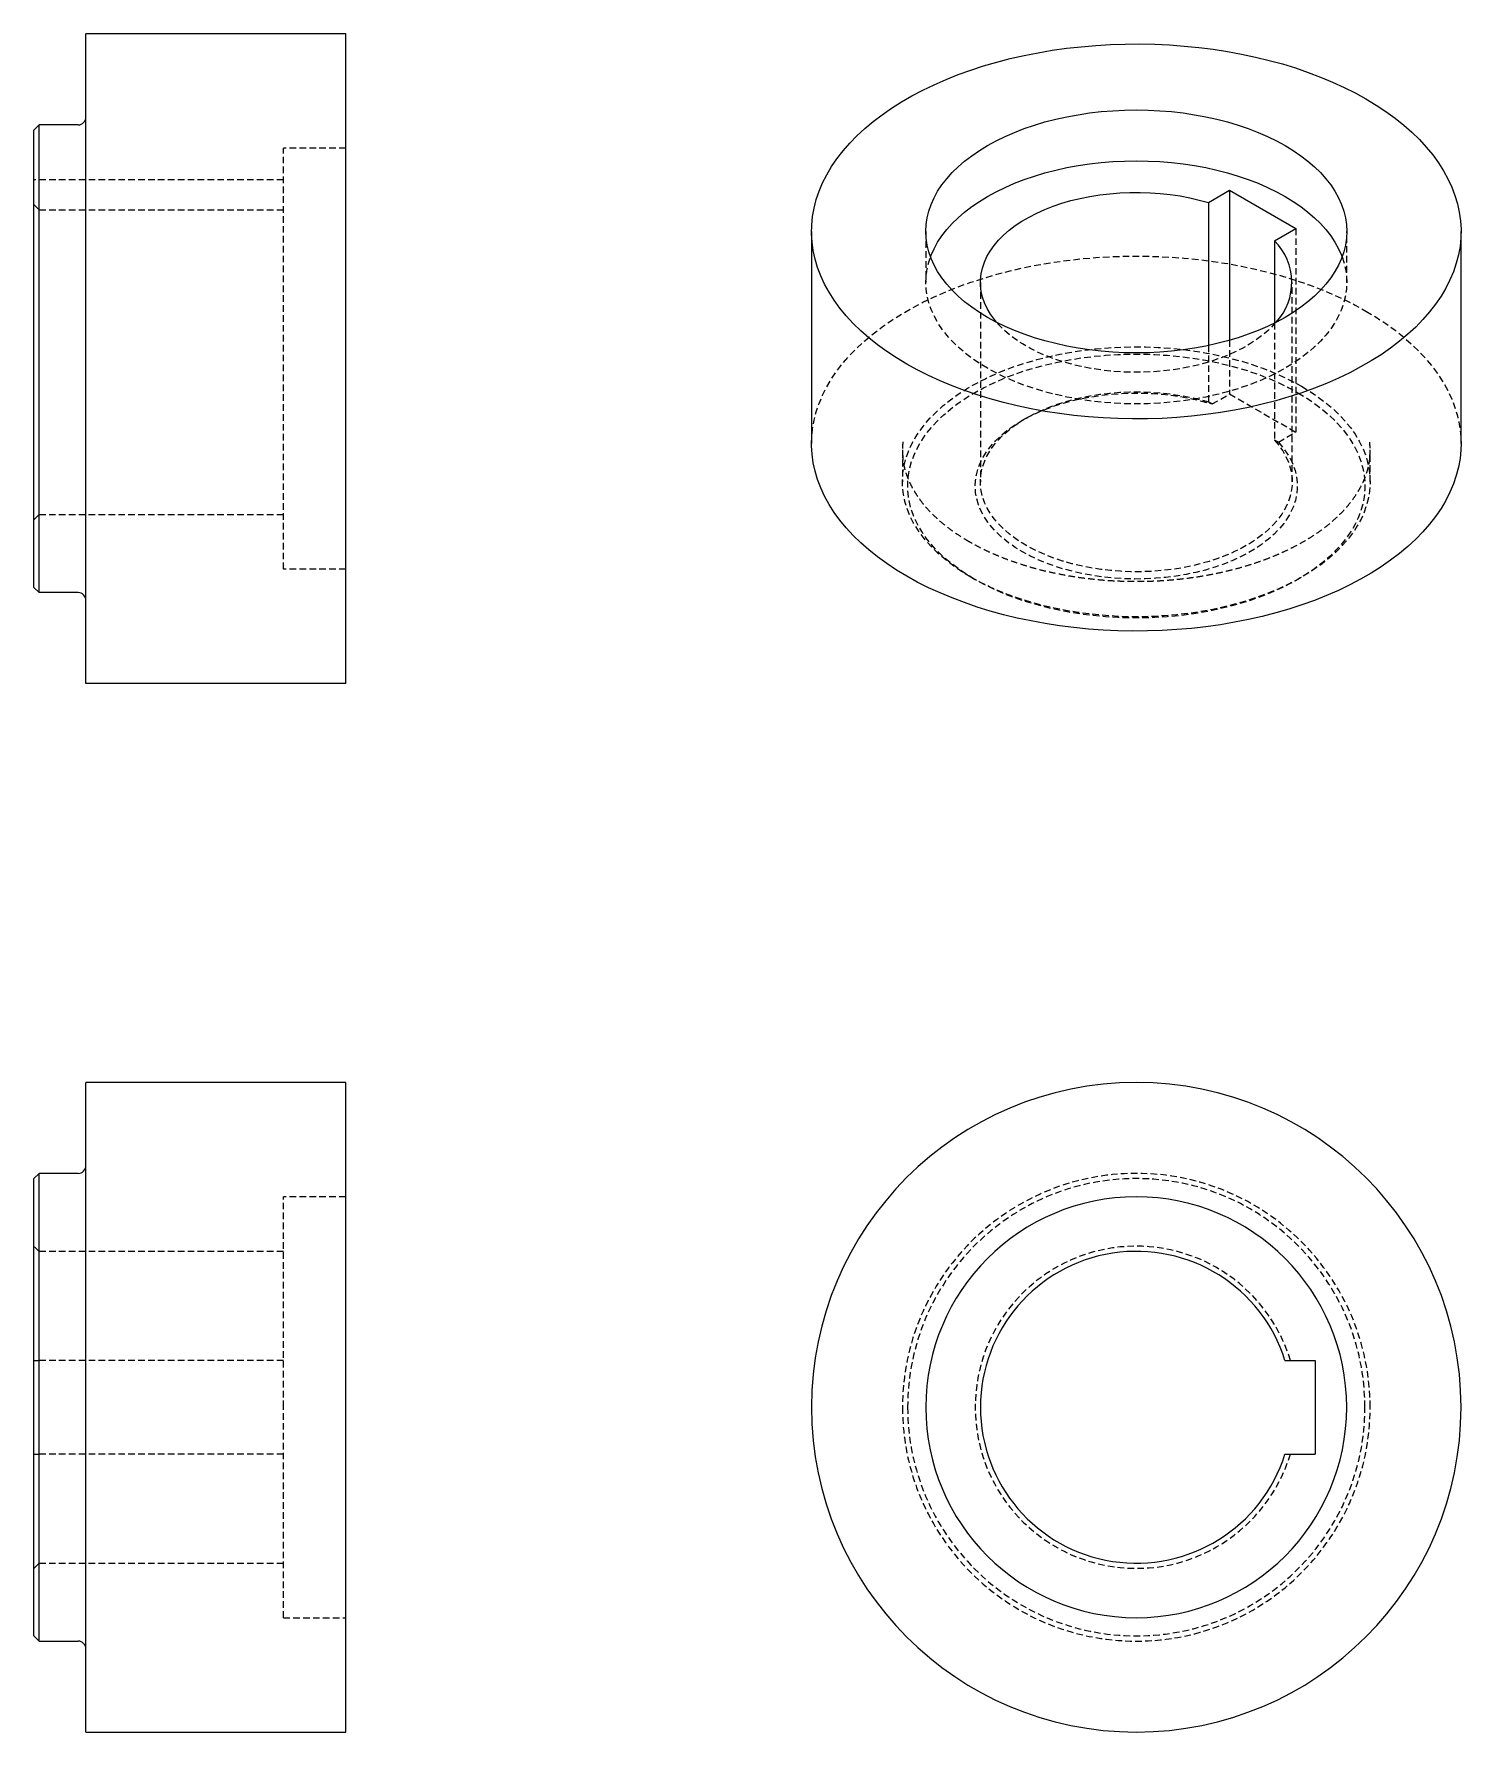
# Model space of a CAD drawing. Header units: millimetres. Extents: x 270 to 545, y 127 to 454.
import ezdxf

# ---------------------------------------------------------------- set-up
doc = ezdxf.new("R2010")
doc.units = ezdxf.units.MM
doc.linetypes.add('HIDDEN', pattern=[1.905, 1.27, -0.635])

msp = doc.modelspace()

# ---------------------------------------------------------------- linework, layer by layer
at = {"color": 7, "linetype": 'Continuous', "lineweight": 25}
for p, q in [((280.23, 328.88), (280.23, 453.88)), ((330.23, 453.88), (280.23, 453.88)), ((330.23, 328.88), (330.23, 453.88)), ((270.23, 435.38), (271.23, 436.38)), ((270.23, 347.38), (270.23, 435.38)), ((271.23, 346.38), (271.23, 436.38)), ((278.73, 436.38), (271.23, 436.38)), ((496.25, 421.43), (500.34, 423.79)), ((500.34, 423.79), (513.07, 416.45)), ((500.34, 423.79), (500.34, 394.92)), ((496.25, 421.43), (496.25, 393.91)), ((419.88, 415.88), (419.88, 375.05)), ((508.98, 414.09), (513.07, 416.45)), ((544.88, 375.05), (544.88, 415.88)), ((508.98, 414.09), (508.98, 398.25)), ((270.23, 347.38), (271.23, 346.38)), ((278.73, 346.38), (271.23, 346.38)), ((330.23, 328.88), (280.23, 328.88)), ((330.23, 252.1), (280.23, 252.1)), ((280.23, 189.6), (280.23, 252.1)), ((330.23, 189.6), (330.23, 252.1)), ((271.23, 234.6), (270.23, 233.6)), ((270.23, 189.6), (270.23, 233.6)), ((278.73, 234.6), (271.23, 234.6)), ((271.23, 189.6), (271.23, 234.6)), ((511, 198.6), (516.78, 198.6)), ((516.78, 198.6), (516.78, 180.6)), ((270.23, 145.6), (270.23, 189.6)), ((271.23, 144.6), (271.23, 189.6)), ((280.23, 127.1), (280.23, 189.6)), ((330.23, 127.1), (330.23, 189.6)), ((511, 180.6), (516.78, 180.6)), ((270.23, 145.6), (271.23, 144.6)), ((271.23, 144.6), (278.73, 144.6)), ((280.23, 127.1), (330.23, 127.1))]:
    msp.add_line(p, q, dxfattribs=at)
at = {"color": 7, "linetype": 'HIDDEN', "lineweight": 18}
for p, q in [((330.23, 431.88), (318.23, 431.88)), ((318.23, 350.88), (318.23, 431.88)), ((318.23, 425.78), (270.23, 425.78)), ((318.23, 420), (271.23, 420)), ((441.88, 415.88), (441.88, 406.08)), ((513.07, 416.45), (513.07, 377.25)), ((522.88, 406.08), (522.88, 415.88)), ((452.38, 406.08), (452.38, 367.7)), ((512.38, 367.7), (512.38, 406.08)), ((508.98, 398.25), (508.98, 375.71)), ((496.25, 393.91), (496.25, 383.06)), ((500.34, 394.92), (500.34, 384.6)), ((496.99, 382.67), (500.34, 384.6)), ((500.34, 384.6), (513.07, 377.25)), ((461.16, 379.94), (460.46, 379.54)), ((509.72, 375.32), (513.07, 377.25)), ((437.38, 373.82), (437.38, 367.7)), ((527.38, 367.7), (527.38, 373.82)), ((270.23, 360.38), (271.23, 361.38)), ((271.23, 361.38), (318.23, 361.38)), ((330.23, 350.88), (318.23, 350.88)), ((451.27, 348.92), (450.56, 349.33)), ((513.5, 348.93), (514.2, 349.33)), ((318.23, 189.6), (318.23, 230.1)), ((330.23, 230.1), (318.23, 230.1)), ((271.23, 219.6), (270.23, 220.6)), ((318.23, 219.6), (271.23, 219.6)), ((318.23, 198.6), (271.23, 198.6)), ((318.23, 149.1), (318.23, 189.6)), ((318.23, 180.6), (271.23, 180.6)), ((270.23, 158.6), (271.23, 159.6)), ((271.23, 159.6), (318.23, 159.6)), ((318.23, 149.1), (330.23, 149.1))]:
    msp.add_line(p, q, dxfattribs=at)
at = {"color": 7, "linetype": 'Continuous', "lineweight": 25, "flags": 128}
for points in [[(438.19, 390.36), (436.22, 391.55), (434.35, 392.79), (432.58, 394.08), (430.91, 395.41), (429.35, 396.78), (427.9, 398.19), (426.56, 399.64), (425.34, 401.13), (424.24, 402.64), (423.25, 404.18), (422.39, 405.75), (421.66, 407.33), (421.05, 408.94), (420.56, 410.56), (420.21, 412.19), (419.98, 413.82), (419.88, 415.47), (419.92, 417.11), (420.08, 418.75), (420.37, 420.38), (420.79, 422.01), (421.34, 423.62), (422.01, 425.21), (422.81, 426.79), (423.73, 428.35), (424.77, 429.87), (425.94, 431.37), (427.22, 432.84), (428.61, 434.27), (430.12, 435.66), (431.73, 437.02), (433.45, 438.33), (435.27, 439.59), (437.19, 440.8), (439.2, 441.96), (441.3, 443.07), (443.49, 444.12), (445.76, 445.11), (448.1, 446.05), (450.52, 446.92), (453, 447.72), (455.54, 448.46), (458.13, 449.13), (460.78, 449.73), (463.47, 450.27), (466.2, 450.73), (468.97, 451.12), (471.76, 451.43), (474.57, 451.67), (477.41, 451.84), (480.25, 451.94), (483.09, 451.95), (485.94, 451.9), (488.77, 451.77), (491.59, 451.56), (494.4, 451.28), (497.18, 450.93), (499.93, 450.51), (502.64, 450.01), (505.31, 449.44), (507.93, 448.8), (510.5, 448.1), (513.01, 447.33), (515.46, 446.49), (517.84, 445.59), (520.14, 444.63), (522.37, 443.6), (524.52, 442.52), (526.57, 441.39)], [(526.57, 441.39), (528.54, 440.2), (530.41, 438.96), (532.18, 437.68), (533.85, 436.35), (535.41, 434.97), (536.86, 433.56), (538.2, 432.11), (539.42, 430.63), (540.52, 429.11), (541.51, 427.57), (542.37, 426.01), (543.1, 424.42), (543.71, 422.81), (544.2, 421.2), (544.55, 419.57), (544.78, 417.93), (544.88, 416.29), (544.84, 414.64), (544.68, 413), (544.39, 411.37), (543.97, 409.75), (543.42, 408.13), (542.75, 406.54), (541.95, 404.96), (541.03, 403.41), (539.99, 401.88), (538.82, 400.38), (537.54, 398.91), (536.15, 397.48), (534.64, 396.09), (533.03, 394.74), (531.31, 393.43), (529.49, 392.16), (527.57, 390.95), (525.56, 389.79), (523.46, 388.68), (521.27, 387.63), (519, 386.64), (516.66, 385.71), (514.24, 384.84), (511.76, 384.03), (509.22, 383.29), (506.63, 382.62), (503.98, 382.02), (501.29, 381.49), (498.56, 381.03), (495.79, 380.64), (493, 380.32), (490.19, 380.08), (487.35, 379.91), (484.51, 379.82), (481.67, 379.8), (478.82, 379.85), (475.99, 379.98), (473.17, 380.19), (470.36, 380.47), (467.58, 380.82), (464.83, 381.25), (462.12, 381.74), (459.45, 382.31), (456.83, 382.95), (454.26, 383.65), (451.75, 384.43), (449.3, 385.26), (446.92, 386.16), (444.62, 387.13), (442.39, 388.15), (440.24, 389.23), (438.19, 390.36)], [(453.74, 399.34), (452.18, 400.3), (450.72, 401.3), (449.35, 402.35), (448.09, 403.44), (446.93, 404.57), (445.89, 405.73), (444.96, 406.93), (444.15, 408.15), (443.46, 409.4), (442.9, 410.67), (442.45, 411.96), (442.13, 413.26), (441.94, 414.57), (441.88, 415.88), (441.94, 417.19), (442.13, 418.49), (442.45, 419.79), (442.9, 421.08), (443.46, 422.35), (444.15, 423.6), (444.96, 424.82), (445.89, 426.02), (446.93, 427.19), (448.09, 428.32), (449.35, 429.41), (450.72, 430.45), (452.18, 431.46), (453.74, 432.41), (455.39, 433.31), (457.13, 434.16), (458.94, 434.94), (460.83, 435.67), (462.79, 436.34), (464.81, 436.94), (466.88, 437.48), (469, 437.94), (471.17, 438.34), (473.37, 438.67), (475.6, 438.93), (477.85, 439.11), (480.11, 439.22), (482.38, 439.26), (484.65, 439.22), (486.91, 439.11), (489.16, 438.93), (491.39, 438.67), (493.59, 438.34), (495.76, 437.94), (497.88, 437.48), (499.95, 436.94), (501.97, 436.34), (503.93, 435.67), (505.82, 434.94), (507.63, 434.16), (509.37, 433.31), (511.02, 432.41)], [(511.02, 432.41), (512.58, 431.46), (514.04, 430.45), (515.41, 429.41), (516.67, 428.32), (517.83, 427.19), (518.87, 426.02), (519.8, 424.82), (520.61, 423.6), (521.3, 422.35), (521.86, 421.08), (522.31, 419.79), (522.63, 418.49), (522.82, 417.19), (522.88, 415.88), (522.82, 414.57), (522.63, 413.26), (522.31, 411.96), (521.86, 410.67), (521.3, 409.4), (520.61, 408.15), (519.8, 406.93), (518.87, 405.73), (517.83, 404.57), (516.67, 403.44), (515.41, 402.35), (514.04, 401.3), (512.58, 400.3), (511.02, 399.34), (509.37, 398.44), (507.63, 397.6), (505.82, 396.81), (503.93, 396.08), (501.97, 395.41), (499.95, 394.81), (497.88, 394.28), (495.76, 393.81), (493.59, 393.41), (491.39, 393.08), (489.16, 392.83), (486.91, 392.64), (484.65, 392.53), (482.38, 392.5), (480.11, 392.53), (477.85, 392.64), (475.6, 392.83), (473.37, 393.08), (471.17, 393.41), (469, 393.81), (466.88, 394.28), (464.81, 394.81), (462.79, 395.41), (460.83, 396.08), (458.94, 396.81), (457.13, 397.6), (455.39, 398.44), (453.74, 399.34)], [(442.78, 410.98), (442.9, 411.28), (443.46, 412.55), (444.15, 413.8), (444.96, 415.02), (445.89, 416.22), (446.93, 417.39), (448.09, 418.52), (449.35, 419.61), (450.72, 420.66), (452.18, 421.66), (453.74, 422.61), (455.39, 423.51), (457.13, 424.36), (458.94, 425.15), (460.83, 425.87), (462.79, 426.54), (464.81, 427.14), (466.88, 427.68), (469, 428.15), (471.17, 428.54), (473.37, 428.87), (475.6, 429.13), (477.85, 429.31), (480.11, 429.42), (482.38, 429.46), (484.65, 429.42), (486.91, 429.31), (489.16, 429.13), (491.39, 428.87), (493.59, 428.54), (495.76, 428.15), (497.88, 427.68), (499.95, 427.14), (501.97, 426.54), (503.93, 425.87), (505.82, 425.15), (507.63, 424.36), (509.37, 423.51), (511.02, 422.61)], [(455.5, 398.39), (455.07, 398.91), (454.32, 399.95), (453.69, 401.02), (453.18, 402.11), (452.79, 403.22), (452.53, 404.34), (452.4, 405.46), (452.39, 406.59), (452.52, 407.72), (452.76, 408.84), (453.14, 409.95), (453.64, 411.04), (454.26, 412.11), (455, 413.16), (455.86, 414.17), (456.83, 415.15), (457.91, 416.09), (459.09, 416.99), (460.37, 417.85), (461.75, 418.65), (463.21, 419.4), (464.75, 420.09), (466.37, 420.73), (468.06, 421.3), (469.81, 421.8), (471.61, 422.24), (473.46, 422.61), (475.35, 422.91), (477.26, 423.14), (479.2, 423.3), (481.15, 423.38), (483.11, 423.39), (485.06, 423.33), (487, 423.19), (488.92, 422.98), (490.82, 422.7), (492.67, 422.34), (494.49, 421.92), (496.25, 421.43)], [(511.02, 422.61), (512.58, 421.66), (514.04, 420.66), (515.41, 419.61), (516.67, 418.52), (517.83, 417.39), (518.87, 416.22), (519.8, 415.02), (520.61, 413.8), (521.3, 412.55), (521.86, 411.28), (521.98, 410.98)], [(438.19, 349.54), (436.22, 350.72), (434.35, 351.96), (432.58, 353.25), (430.91, 354.58), (429.35, 355.95), (427.9, 357.37), (426.56, 358.82), (425.34, 360.3), (424.24, 361.81), (423.25, 363.35), (422.39, 364.92), (421.66, 366.51), (421.05, 368.11), (420.56, 369.73), (420.21, 371.36), (419.98, 373), (419.88, 374.64), (419.88, 375.05)], [(544.88, 375.05), (544.84, 373.82), (544.68, 372.18), (544.39, 370.54), (543.97, 368.92), (543.42, 367.31), (542.75, 365.71), (541.95, 364.13), (541.03, 362.58), (539.99, 361.05), (538.82, 359.55), (537.54, 358.09), (536.15, 356.65), (534.64, 355.26), (533.03, 353.91), (531.31, 352.6), (529.49, 351.34), (527.57, 350.12), (525.56, 348.96), (523.46, 347.85), (521.27, 346.8), (519, 345.81), (516.66, 344.88), (514.24, 344.01), (511.76, 343.2), (509.22, 342.47), (506.63, 341.79), (503.98, 341.19), (501.29, 340.66), (498.56, 340.2), (495.79, 339.81), (493, 339.49), (490.19, 339.25), (487.35, 339.08), (484.51, 338.99), (481.67, 338.97), (478.82, 339.03), (475.99, 339.16), (473.17, 339.36), (470.36, 339.64), (467.58, 339.99), (464.83, 340.42), (462.12, 340.92), (459.45, 341.48), (456.83, 342.12), (454.26, 342.83), (451.75, 343.6), (449.3, 344.44), (446.92, 345.34), (444.62, 346.3), (442.39, 347.32), (440.24, 348.4), (438.19, 349.54)]]:
    msp.add_lwpolyline(points, dxfattribs=at)
at = {"color": 7, "linetype": 'HIDDEN', "lineweight": 18, "flags": 128}
for points in [[(419.88, 375.05), (419.92, 376.28), (420.08, 377.92), (420.37, 379.55), (420.79, 381.18), (421.34, 382.79), (422.01, 384.39), (422.81, 385.96), (423.73, 387.52), (424.77, 389.05), (425.94, 390.55), (427.22, 392.01), (428.61, 393.44), (430.12, 394.84), (431.73, 396.19), (433.45, 397.5), (435.27, 398.76), (437.19, 399.97), (439.2, 401.14), (441.3, 402.24), (443.49, 403.29), (445.76, 404.29), (448.1, 405.22), (450.52, 406.09), (453, 406.89), (455.54, 407.63), (458.13, 408.3), (460.78, 408.91), (463.47, 409.44), (466.2, 409.9), (468.97, 410.29), (471.76, 410.61), (474.57, 410.85), (477.41, 411.02), (480.25, 411.11), (483.09, 411.13), (485.94, 411.07), (488.77, 410.94), (491.59, 410.74), (494.4, 410.46), (497.18, 410.1), (499.93, 409.68), (502.64, 409.18), (505.31, 408.61), (507.93, 407.98), (510.5, 407.27), (513.01, 406.5), (515.46, 405.66), (517.84, 404.76), (520.14, 403.8), (522.37, 402.78), (524.52, 401.7), (526.57, 400.56)], [(453.74, 389.55), (452.18, 390.5), (450.72, 391.5), (449.35, 392.55), (448.09, 393.64), (446.93, 394.77), (445.89, 395.93), (444.96, 397.13), (444.15, 398.36), (443.46, 399.61), (442.9, 400.88), (442.45, 402.16), (442.13, 403.46), (441.94, 404.77), (441.88, 406.08), (441.94, 407.39), (442.13, 408.7), (442.45, 409.99), (442.78, 410.98)], [(521.98, 410.98), (522.31, 409.99), (522.63, 408.7), (522.82, 407.39), (522.88, 406.08), (522.82, 404.77), (522.63, 403.46), (522.31, 402.16), (521.86, 400.88), (521.3, 399.61), (520.61, 398.36), (519.8, 397.13), (518.87, 395.93), (517.83, 394.77), (516.67, 393.64), (515.41, 392.55), (514.04, 391.5), (512.58, 390.5), (511.02, 389.55), (509.37, 388.64), (507.63, 387.8), (505.82, 387.01), (503.93, 386.28), (501.97, 385.61), (499.95, 385.01), (497.88, 384.48), (495.76, 384.01), (493.59, 383.61), (491.39, 383.28), (489.16, 383.03), (486.91, 382.84), (484.65, 382.73), (482.38, 382.7), (480.11, 382.73), (477.85, 382.84), (475.6, 383.03), (473.37, 383.28), (471.17, 383.61), (469, 384.01), (466.88, 384.48), (464.81, 385.01), (462.79, 385.61), (460.83, 386.28), (458.94, 387.01), (457.13, 387.8), (455.39, 388.64), (453.74, 389.55)], [(526.57, 400.56), (528.54, 399.37), (530.41, 398.14), (532.18, 396.85), (533.85, 395.52), (535.41, 394.15), (536.86, 392.73), (538.2, 391.28), (539.42, 389.8), (540.52, 388.29), (541.51, 386.74), (542.37, 385.18), (543.1, 383.59), (543.71, 381.99), (544.2, 380.37), (544.55, 378.74), (544.78, 377.1), (544.88, 375.46), (544.88, 375.05)], [(509.26, 398.39), (508.74, 397.81), (507.75, 396.84), (506.66, 395.9), (505.46, 395.01), (504.16, 394.17), (502.77, 393.37), (501.29, 392.63), (499.73, 391.95), (498.1, 391.33), (496.4, 390.77), (494.64, 390.27), (492.83, 389.84), (490.98, 389.49), (489.09, 389.2), (487.17, 388.98), (485.23, 388.84), (483.27, 388.77), (481.32, 388.77), (479.37, 388.85), (477.43, 389), (475.51, 389.22), (473.62, 389.51), (471.77, 389.88), (469.96, 390.31), (468.21, 390.81), (466.52, 391.38), (464.89, 392.01), (463.34, 392.69), (461.87, 393.44), (460.49, 394.24), (459.2, 395.09), (458, 395.98), (456.92, 396.92), (455.94, 397.9), (455.5, 398.39)], [(450.56, 349.33), (448.91, 350.33), (447.36, 351.39), (445.9, 352.49), (444.55, 353.63), (443.31, 354.81), (442.18, 356.03), (441.16, 357.28), (440.26, 358.56), (439.47, 359.87), (438.81, 361.2), (438.27, 362.55), (437.86, 363.91), (437.58, 365.28), (437.42, 366.66), (437.38, 368.05), (437.48, 369.43), (437.7, 370.81), (438.05, 372.17), (438.53, 373.53), (439.13, 374.87), (439.85, 376.19), (440.69, 377.48), (441.65, 378.75), (442.73, 379.98), (443.92, 381.19), (445.22, 382.35), (446.62, 383.47), (448.12, 384.55), (449.72, 385.57), (451.42, 386.55), (453.2, 387.48), (455.07, 388.35), (457.01, 389.16), (459.02, 389.9), (461.1, 390.59), (463.24, 391.21), (465.44, 391.77), (467.68, 392.25), (469.96, 392.67), (472.28, 393.02), (474.63, 393.29), (477, 393.49), (479.39, 393.62), (481.78, 393.68), (484.18, 393.66), (486.57, 393.57), (488.95, 393.4), (491.31, 393.16), (493.64, 392.85), (495.94, 392.47), (498.21, 392.02), (500.43, 391.5), (502.6, 390.91), (504.71, 390.26), (506.75, 389.54), (508.73, 388.76), (510.64, 387.92), (512.46, 387.02), (514.2, 386.07)], [(451.27, 348.92), (449.63, 349.92), (448.09, 350.97), (446.64, 352.07), (445.31, 353.2), (444.08, 354.38), (442.96, 355.6), (441.96, 356.85), (441.08, 358.12), (440.32, 359.43), (439.68, 360.75), (439.17, 362.1), (438.78, 363.45), (438.53, 364.82), (438.4, 366.2), (438.4, 367.57), (438.53, 368.95), (438.78, 370.31), (439.17, 371.67), (439.68, 373.01), (440.32, 374.34), (441.08, 375.64), (441.96, 376.92), (442.96, 378.17), (444.08, 379.39), (445.31, 380.56), (446.64, 381.7), (448.09, 382.8), (449.63, 383.85), (451.27, 384.84), (453, 385.79), (454.81, 386.68), (456.71, 387.51), (458.68, 388.29), (460.72, 389), (462.83, 389.64), (464.99, 390.22), (467.21, 390.73), (469.47, 391.17), (471.76, 391.53), (474.09, 391.83), (476.44, 392.05), (478.81, 392.2), (481.19, 392.28), (483.57, 392.28), (485.95, 392.2), (488.32, 392.05), (490.67, 391.83), (493, 391.53), (495.29, 391.17), (497.55, 390.73), (499.77, 390.22), (501.93, 389.64), (504.04, 389), (506.08, 388.29), (508.05, 387.51), (509.95, 386.68), (511.76, 385.79), (513.49, 384.84)], [(514.2, 386.07), (515.85, 385.07), (517.4, 384.01), (518.86, 382.91), (520.21, 381.77), (521.45, 380.59), (522.58, 379.37), (523.6, 378.12), (524.5, 376.84), (525.29, 375.53), (525.95, 374.2), (526.49, 372.85), (526.9, 371.49), (527.18, 370.12), (527.34, 368.74), (527.38, 367.35), (527.28, 365.97), (527.06, 364.6), (526.71, 363.23), (526.23, 361.87), (525.63, 360.53), (524.91, 359.21), (524.07, 357.92), (523.11, 356.65), (522.03, 355.42), (520.84, 354.22), (519.54, 353.05), (518.14, 351.93), (516.64, 350.86), (515.04, 349.83), (513.34, 348.85), (511.56, 347.92), (509.69, 347.06), (507.75, 346.25), (505.74, 345.5), (503.66, 344.81), (501.52, 344.19), (499.32, 343.63), (497.08, 343.15), (494.8, 342.73), (492.48, 342.38), (490.13, 342.11), (487.76, 341.91), (485.37, 341.78), (482.98, 341.72), (480.58, 341.74), (478.19, 341.84), (475.81, 342), (473.45, 342.24), (471.12, 342.55), (468.82, 342.93), (466.55, 343.38), (464.33, 343.9), (462.16, 344.49), (460.05, 345.15), (458.01, 345.86), (456.03, 346.64), (454.12, 347.48), (452.3, 348.38), (450.56, 349.33)], [(513.49, 384.84), (515.13, 383.85), (516.67, 382.8), (518.12, 381.7), (519.45, 380.56), (520.68, 379.39), (521.8, 378.17), (522.8, 376.92), (523.68, 375.64), (524.44, 374.34), (525.08, 373.01), (525.59, 371.67), (525.98, 370.31), (526.23, 368.95), (526.36, 367.57), (526.36, 366.2), (526.23, 364.82), (525.98, 363.45), (525.59, 362.1), (525.08, 360.75), (524.44, 359.43), (523.68, 358.12), (522.8, 356.85), (521.8, 355.6), (520.68, 354.38), (519.45, 353.2), (518.12, 352.07), (516.67, 350.97), (515.13, 349.92), (513.49, 348.92), (511.76, 347.98), (509.95, 347.09), (508.05, 346.25), (506.08, 345.48), (504.04, 344.77), (501.93, 344.13), (499.77, 343.55), (497.55, 343.04), (495.29, 342.6), (493, 342.23), (490.67, 341.94), (488.32, 341.72), (485.95, 341.57), (483.57, 341.49), (481.19, 341.49), (478.81, 341.57), (476.44, 341.72), (474.09, 341.94), (471.76, 342.23), (469.47, 342.6), (467.21, 343.04), (464.99, 343.55), (462.83, 344.13), (460.72, 344.77), (458.68, 345.48), (456.71, 346.25), (454.81, 347.09), (453, 347.98), (451.27, 348.92)], [(509.72, 375.32), (510.61, 374.28), (511.38, 373.21), (512.03, 372.12), (512.55, 371), (512.95, 369.86), (513.22, 368.72), (513.36, 367.56), (513.37, 366.4), (513.25, 365.25), (513, 364.1), (512.63, 362.96), (512.12, 361.84), (511.5, 360.74), (510.75, 359.67), (509.88, 358.62), (508.9, 357.61), (507.8, 356.64), (506.6, 355.72), (505.3, 354.84), (503.91, 354.01), (502.42, 353.23), (500.85, 352.51), (499.2, 351.85), (497.48, 351.25), (495.7, 350.72), (493.86, 350.26), (491.97, 349.87), (490.05, 349.54), (488.09, 349.29), (486.11, 349.12), (484.11, 349.02), (482.1, 348.99), (480.1, 349.04), (478.1, 349.16), (476.13, 349.36), (474.18, 349.63), (472.26, 349.97), (470.39, 350.38), (468.57, 350.86), (466.8, 351.41), (465.1, 352.03), (463.47, 352.7), (461.92, 353.44), (460.46, 354.23), (459.09, 355.07), (457.81, 355.97), (456.64, 356.91), (455.58, 357.89), (454.63, 358.91), (453.79, 359.96), (453.08, 361.04), (452.48, 362.15), (452.02, 363.27), (451.68, 364.42), (451.46, 365.57), (451.38, 366.72), (451.43, 367.88), (451.6, 369.03), (451.91, 370.18), (452.34, 371.31), (452.9, 372.42), (453.58, 373.51), (454.39, 374.57), (455.31, 375.6), (456.34, 376.59), (457.48, 377.54), (458.73, 378.45), (460.07, 379.31), (461.51, 380.12), (463.04, 380.87), (464.64, 381.56), (466.32, 382.19), (468.07, 382.76), (469.88, 383.26), (471.74, 383.69), (473.65, 384.05), (475.59, 384.34), (477.56, 384.56), (479.55, 384.7), (481.55, 384.77), (483.55, 384.77), (485.56, 384.69), (487.54, 384.53), (489.51, 384.3), (491.44, 384), (493.34, 383.62), (495.19, 383.18), (496.99, 382.67)], [(508.98, 375.71), (509.83, 374.69), (510.56, 373.64), (511.17, 372.57), (511.66, 371.48), (512.02, 370.37), (512.26, 369.25), (512.37, 368.12), (512.35, 366.99), (512.21, 365.86), (511.94, 364.75), (511.54, 363.64), (511.02, 362.55), (510.38, 361.48), (509.62, 360.44), (508.74, 359.43), (507.75, 358.46), (506.66, 357.53), (505.46, 356.63), (504.16, 355.79), (502.77, 355), (501.29, 354.26), (499.73, 353.57), (498.1, 352.95), (496.4, 352.39), (494.64, 351.89), (492.83, 351.47), (490.98, 351.11), (489.09, 350.82), (487.17, 350.6), (485.23, 350.46), (483.27, 350.39), (481.32, 350.39), (479.37, 350.47), (477.43, 350.62), (475.51, 350.84), (473.62, 351.14), (471.77, 351.5), (469.96, 351.93), (468.21, 352.44), (466.52, 353), (464.89, 353.63), (463.34, 354.32), (461.87, 355.06), (460.49, 355.86), (459.2, 356.71), (458, 357.6), (456.92, 358.54), (455.94, 359.52), (455.07, 360.53), (454.32, 361.58), (453.69, 362.64), (453.18, 363.73), (452.79, 364.84), (452.53, 365.96), (452.4, 367.09), (452.39, 368.22), (452.52, 369.34), (452.76, 370.46), (453.14, 371.57), (453.64, 372.66), (454.26, 373.73), (455, 374.78), (455.86, 375.79), (456.83, 376.78), (457.91, 377.72), (459.09, 378.62), (460.37, 379.47), (461.75, 380.27), (463.21, 381.02), (464.75, 381.71), (466.37, 382.35), (468.06, 382.92), (469.81, 383.43), (471.61, 383.87), (473.46, 384.24), (475.35, 384.54), (477.26, 384.77), (479.2, 384.92), (481.15, 385), (483.11, 385.01), (485.06, 384.95), (487, 384.81), (488.92, 384.6), (490.82, 384.32), (492.67, 383.97), (494.49, 383.55), (496.25, 383.06)]]:
    msp.add_lwpolyline(points, dxfattribs=at)
at = {"color": 7, "linetype": 'Continuous', "lineweight": 25}
for centre, radius, start, end in [((278.73, 437.88), 1.5, 270, 0), ((501.06, 406.09), 11.25, 316.7707, 45.2798), ((278.73, 344.88), 1.5, 0, 90), ((482.38, 189.6), 62.5, 0, 180), ((278.73, 236.1), 1.5, 270, 0), ((482.38, 189.6), 40.5, 0, 180), ((482.38, 189.6), 30, 17.4576, 342.5424), ((482.38, 189.6), 62.5, 180, 0), ((482.38, 189.6), 40.5, 180, 0), ((278.73, 143.1), 1.5, 0, 90)]:
    msp.add_arc(centre, radius, start, end, dxfattribs=at)
at = {"color": 7, "linetype": 'HIDDEN', "lineweight": 18}
for centre, radius, start, end in [((452.41, 373.82), 15.03, 174.0379, 185.7639), ((512.35, 373.82), 15.03, 354.0379, 5.7639), ((482.38, 189.6), 45, 0, 180), ((482.38, 189.6), 44, 0, 180), ((482.38, 189.6), 31, 16.8773, 343.1227), ((482.38, 189.6), 45, 180, 0), ((482.38, 189.6), 44, 180, 0)]:
    msp.add_arc(centre, radius, start, end, dxfattribs=at)
for points in [[(270.23, 421.04), (270.57, 420.7), (270.9, 420.35), (271.23, 420)], [(496.99, 382.67), (496.75, 382.8), (496.5, 382.93), (496.25, 383.06)], [(509.72, 375.32), (509.47, 375.45), (509.23, 375.58), (508.98, 375.71)], [(270.23, 198.6), (270.57, 198.6), (270.9, 198.6), (271.23, 198.6)], [(270.23, 180.6), (270.57, 180.6), (270.9, 180.6), (271.23, 180.6)]]:
    msp.add_open_spline(points, degree=3, dxfattribs=at)
for points, knots in [([(450.25, 356.14), (449.97, 356.3), (449.18, 356.77), (447.92, 357.58), (446.51, 358.57), (445.2, 359.61), (443.97, 360.67), (442.85, 361.77), (441.82, 362.89), (440.9, 364.04), (440.08, 365.21), (439.37, 366.4), (438.76, 367.61), (438.26, 368.83), (437.87, 370.07), (437.59, 371.26), (437.5, 372.05), (437.46, 372.42)], [0, 0, 0, 0, 0.036143, 0.104984, 0.17381, 0.242635, 0.311472, 0.380346, 0.449287, 0.518336, 0.587538, 0.656948, 0.726625, 0.796627, 0.866997, 0.937758, 1, 1, 1, 1]), ([(527.3, 372.37), (527.25, 372), (527.16, 371.22), (526.88, 370.02), (526.48, 368.77), (525.97, 367.53), (525.34, 366.31), (524.61, 365.11), (523.78, 363.93), (522.84, 362.78), (521.8, 361.65), (520.66, 360.56), (519.42, 359.49), (518.1, 358.46), (516.67, 357.47), (515.17, 356.51), (513.57, 355.6), (511.9, 354.74), (510.15, 353.92), (508.34, 353.15), (506.45, 352.43), (504.5, 351.77), (502.49, 351.17), (500.43, 350.62), (498.33, 350.13), (496.18, 349.7), (494, 349.34), (491.79, 349.04), (489.55, 348.8), (487.29, 348.62), (485.02, 348.51), (482.75, 348.47), (480.47, 348.49), (478.2, 348.58), (475.94, 348.73), (473.69, 348.95), (471.47, 349.23), (469.28, 349.58), (467.12, 349.99), (465, 350.46), (462.92, 350.98), (460.9, 351.57), (458.93, 352.22), (457.02, 352.91), (455.18, 353.67), (453.41, 354.47), (451.76, 355.29), (450.74, 355.87), (450.25, 356.14)], [0, 0, 0, 0, 0.019415, 0.041934, 0.064361, 0.086674, 0.108866, 0.130945, 0.152924, 0.174821, 0.196654, 0.21844, 0.240193, 0.261924, 0.283644, 0.305359, 0.327073, 0.34879, 0.370513, 0.392243, 0.413982, 0.435731, 0.457488, 0.479254, 0.501028, 0.522809, 0.544598, 0.566391, 0.58819, 0.609992, 0.631797, 0.653604, 0.675412, 0.697219, 0.719024, 0.740827, 0.762626, 0.78442, 0.806208, 0.827989, 0.849763, 0.871527, 0.893283, 0.915028, 0.936762, 0.958486, 0.980199, 1, 1, 1, 1])]:
    msp.add_open_spline(points, degree=3, knots=knots, dxfattribs=at)

doc.saveas('drawing.dxf')
